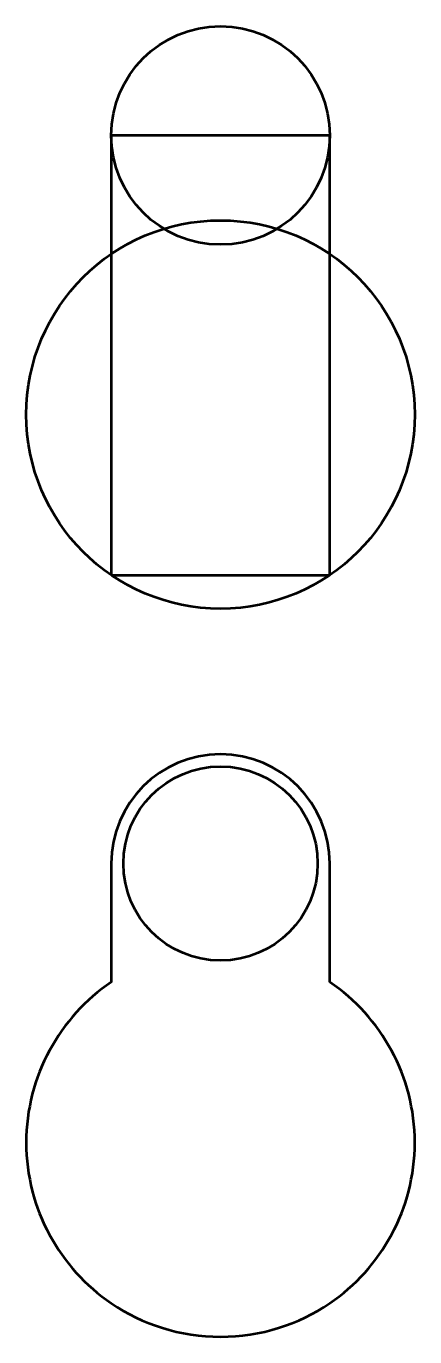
# Model space of a CAD drawing. Header units: centimetres. Extents: x -27.4 to 24.7, y -31.9 to 14.1.
# Drawn here: x -15.4 to -14.6, y -31.9 to -29.2 of the extents above; entities that cross this region are included whole.
import ezdxf

# ---------------------------------------------------------------- set-up
doc = ezdxf.new("R2010")
doc.units = ezdxf.units.CM
doc.header["$MEASUREMENT"] = 0
doc.layers.add('Layer 1', color=7, linetype='Continuous')

msp = doc.modelspace()

# ---------------------------------------------------------------- linework, layer by layer
at = {"layer": 'Layer 1', "lineweight": 53}
msp.add_lwpolyline([(-15.225, -30.33076), (-14.775, -30.33076), (-14.775, -29.425), (-15.225, -29.425), (-15.225, -30.33076)], close=True, dxfattribs=at)
for centre, major_axis in [((-15, -29.425), (0, 0.225)), ((-15, -30), (0, 0.4)), ((-14.99999, -30.925), (0, 0.20001))]:
    msp.add_ellipse(centre, major_axis=major_axis, ratio=1, dxfattribs=at)
at = {"layer": 'Layer 1', "color": 4, "lineweight": 53}
msp.add_open_spline([(-14.775, -31.16926), (-14.66937, -31.24125), (-14.6, -31.36252), (-14.6, -31.5), (-14.6, -31.5), (-14.6, -31.63749), (-14.66937, -31.75875), (-14.775, -31.83075), (-14.775, -31.83075), (-14.775, -31.83075), (-14.775, -31.83076), (-14.775, -31.83076), (-14.775, -31.83076), (-14.775, -31.83076), (-14.77501, -31.83076), (-14.77501, -31.83076), (-14.77501, -31.83076), (-14.83912, -31.87444), (-14.91657, -31.9), (-15, -31.9), (-15, -31.9), (-15.08343, -31.9), (-15.16088, -31.87445), (-15.22499, -31.83076), (-15.22499, -31.83076), (-15.22499, -31.83076), (-15.225, -31.83076), (-15.225, -31.83076), (-15.225, -31.83076), (-15.225, -31.83076), (-15.225, -31.83075), (-15.225, -31.83075), (-15.225, -31.83075), (-15.33063, -31.75875), (-15.4, -31.63749), (-15.4, -31.5), (-15.4, -31.5), (-15.4, -31.36252), (-15.33063, -31.24125), (-15.225, -31.16926), (-15.225, -31.16926), (-15.225, -31.16926), (-15.225, -30.925), (-15.225, -30.925), (-15.225, -30.925), (-15.225, -30.80073), (-15.12427, -30.7), (-15, -30.7), (-15, -30.7), (-14.87573, -30.7), (-14.775, -30.80073), (-14.775, -30.925), (-14.775, -30.925), (-14.775, -30.925), (-14.775, -31.16926), (-14.775, -31.16926)], degree=3, knots=[0, 0, 0, 0, 0.0666667, 0.0666667, 0.0666667, 0.0666667, 0.1333333, 0.1333333, 0.1333333, 0.1333333, 0.2, 0.2, 0.2, 0.2, 0.2666667, 0.2666667, 0.2666667, 0.2666667, 0.3333333, 0.3333333, 0.3333333, 0.3333333, 0.4, 0.4, 0.4, 0.4, 0.4666667, 0.4666667, 0.4666667, 0.4666667, 0.5333333, 0.5333333, 0.5333333, 0.5333333, 0.6, 0.6, 0.6, 0.6, 0.6666667, 0.6666667, 0.6666667, 0.6666667, 0.7333333, 0.7333333, 0.7333333, 0.7333333, 0.8, 0.8, 0.8, 0.8, 0.8666667, 0.8666667, 0.8666667, 0.8666667, 1, 1, 1, 1], dxfattribs=at)

doc.saveas('drawing.dxf')
